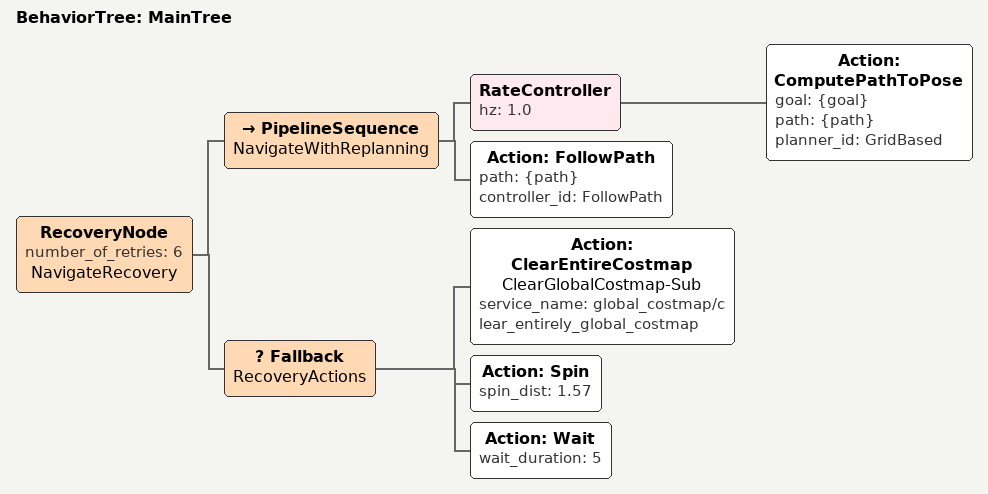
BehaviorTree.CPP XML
<root BTCPP_format="4">
  <BehaviorTree ID="MainTree">
    <RecoveryNode number_of_retries="6" name="NavigateRecovery">
      <PipelineSequence name="NavigateWithReplanning">
        <RateController hz="1.0">
          <Action ID="ComputePathToPose" goal="{goal}" path="{path}" planner_id="GridBased"/>
        </RateController>
        <Action ID="FollowPath" path="{path}" controller_id="FollowPath"/>
      </PipelineSequence>
      <Fallback name="RecoveryActions">
        <Action ID="ClearEntireCostmap" name="ClearGlobalCostmap-Sub" service_name="global_costmap/clear_entirely_global_costmap"/>
        <Action ID="Spin" spin_dist="1.57"/>
        <Action ID="Wait" wait_duration="5"/>
      </Fallback>
    </RecoveryNode>
  </BehaviorTree>
</root>
